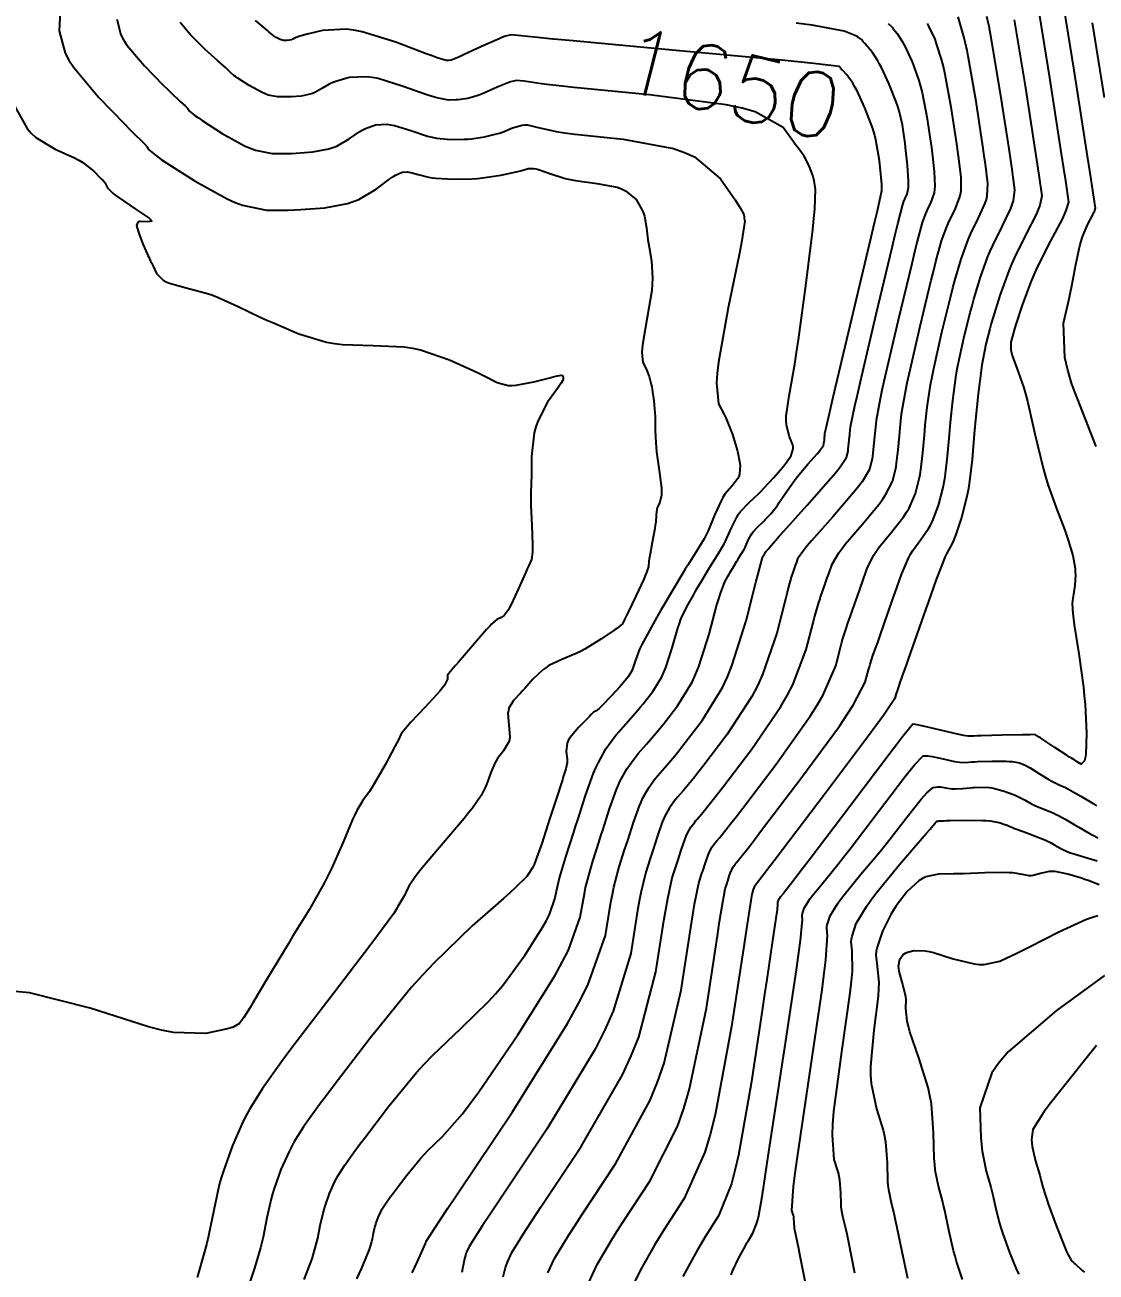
# Model space of a CAD drawing. Header units: metres. Extents: x 837475 to 838479, y 1189012 to 1191015.
# Drawn here: x 837556.7 to 837619.2, y 1189838.2 to 1189910.9 of the extents above; entities that cross this region are included whole.
import ezdxf

# ---------------------------------------------------------------- set-up
doc = ezdxf.new("R2010")
doc.units = ezdxf.units.M
doc.header["$LTSCALE"] = 0.3
doc.layers.add('COTAS 10', color=1, linetype='Continuous')
doc.layers.add('COTAS INT', color=252, linetype='Continuous')
doc.styles.get("Standard").update_dxf_attribs({"font": 'simplex.shx'})

msp = doc.modelspace()

# ---------------------------------------------------------------- linework, layer by layer
at = {"layer": 'COTAS 10'}
for points in [[(837576.07, 1189837.751), (837576.332, 1189838.335), (837576.815, 1189839.478), (837576.922, 1189839.857), (837576.948, 1189839.96), (837576.972, 1189840.062), (837577.046, 1189840.423), (837577.125, 1189840.778), (837577.152, 1189840.876), (837577.182, 1189840.975), (837577.309, 1189841.331), (837577.46, 1189841.671), (837577.505, 1189841.759), (837577.551, 1189841.845), (837577.73, 1189842.133), (837578.036, 1189842.553), (837578.162, 1189842.723), (837578.308, 1189842.915), (837578.984, 1189843.8), (837579.784, 1189844.772), (837580.008, 1189845.019), (837580.232, 1189845.256), (837581.046, 1189846.033), (837582.221, 1189847.379), (837582.672, 1189847.976), (837583.178, 1189848.669), (837585.457, 1189851.981), (837587.617, 1189855.434), (837588.048, 1189856.216), (837588.406, 1189856.922), (837589.094, 1189858.846), (837589.337, 1189860.218), (837589.414, 1189860.576), (837589.495, 1189860.926), (837589.825, 1189862.11), (837590.194, 1189863.262), (837590.299, 1189863.59), (837590.407, 1189863.923), (837590.807, 1189865.161), (837591.214, 1189866.293), (837591.325, 1189866.558), (837591.435, 1189866.803), (837591.828, 1189867.516), (837592.238, 1189868.084), (837592.358, 1189868.238), (837592.482, 1189868.391), (837592.955, 1189868.929), (837593.534, 1189869.594), (837593.725, 1189869.826), (837593.928, 1189870.08), (837594.772, 1189871.169), (837595.621, 1189872.556), (837595.827, 1189872.997), (837596.021, 1189873.463), (837596.619, 1189875.351), (837597.073, 1189877.065), (837597.176, 1189877.422), (837597.27, 1189877.728), (837597.526, 1189878.404), (837597.721, 1189878.747), (837597.775, 1189878.842), (837597.83, 1189878.937), (837598.031, 1189879.28), (837598.228, 1189879.608), (837598.28, 1189879.693), (837598.332, 1189879.775), (837598.511, 1189880.053), (837598.675, 1189880.331), (837598.717, 1189880.414), (837598.759, 1189880.499), (837598.897, 1189880.826), (837599.06, 1189881.154), (837599.117, 1189881.24), (837599.179, 1189881.323), (837599.446, 1189881.605), (837599.745, 1189881.886), (837599.828, 1189881.969), (837599.911, 1189882.054), (837600.209, 1189882.379), (837600.521, 1189882.767), (837600.613, 1189882.892), (837600.706, 1189883.025), (837601.061, 1189883.567), (837601.488, 1189884.187), (837601.626, 1189884.368), (837601.774, 1189884.554), (837602.381, 1189885.262), (837602.923, 1189885.877), (837603.03, 1189886.004), (837603.117, 1189886.112), (837603.276, 1189886.348), (837603.307, 1189886.469), (837603.314, 1189886.504), (837603.32, 1189886.54), (837603.336, 1189886.678), (837603.349, 1189886.822), (837603.352, 1189886.862), (837603.356, 1189886.902), (837603.371, 1189887.048), (837603.635, 1189888.223), (837603.796, 1189888.912), (837603.994, 1189889.758), (837606.066, 1189898.5), (837606.265, 1189899.349), (837606.427, 1189900.041), (837606.696, 1189901.231), (837606.687, 1189901.601), (837606.673, 1189901.775), (837606.655, 1189901.98), (837606.549, 1189902.98), (837606.336, 1189904.183), (837606.251, 1189904.516), (837606.153, 1189904.848), (837605.93, 1189905.444), (837605.703, 1189906.048), (837605.22, 1189907.073), (837605.102, 1189907.295), (837604.991, 1189907.49), (837604.645, 1189907.973), (837604.394, 1189908.234), (837604.342, 1189908.29), (837604.298, 1189908.338), (837604.201, 1189908.451), (837602.712, 1189908.636), (837601.79, 1189908.729), (837600.646, 1189908.841), (837594.673, 1189909.396), (837588.689, 1189909.946), (837587.538, 1189910.055), (837587.5, 1189910.059), (837586.607, 1189910.145), (837585.072, 1189910.311), (837584.742, 1189910.23), (837584.571, 1189910.164), (837584.365, 1189910.079), (837583.332, 1189909.613), (837582.296, 1189909.135), (837582.089, 1189909.042), (837581.916, 1189908.966), (837581.577, 1189908.832), (837581.46, 1189908.815), (837581.427, 1189908.811), (837581.394, 1189908.809), (837581.271, 1189908.807), (837580.747, 1189908.971), (837580.461, 1189909.074), (837580.113, 1189909.202), (837578.348, 1189909.871), (837576.374, 1189910.482), (837575.896, 1189910.574), (837575.447, 1189910.633), (837574.071, 1189910.564), (837573.101, 1189910.318), (837572.907, 1189910.265), (837572.747, 1189910.218), (837572.439, 1189910.103), (837572.335, 1189910.042), (837572.303, 1189910.029), (837572.269, 1189910.018), (837572.134, 1189909.992), (837571.993, 1189909.981), (837571.955, 1189909.98), (837571.917, 1189909.978), (837571.788, 1189909.979), (837571.646, 1189910.007), (837571.601, 1189910.024), (837571.554, 1189910.044), (837571.364, 1189910.149), (837571.196, 1189910.257), (837571.163, 1189910.28), (837571.136, 1189910.298), (837571.088, 1189910.339), (837570.941, 1189910.473), (837570.852, 1189910.551), (837570.741, 1189910.646), (837570.167, 1189911.139)], [(837589.575, 1189837.497), (837590.092, 1189838.593), (837590.923, 1189840.009), (837591.238, 1189840.512), (837591.588, 1189841.063), (837593.157, 1189843.453), (837594.762, 1189846.644), (837595.135, 1189847.7), (837595.477, 1189848.83), (837596.455, 1189853.534), (837597.097, 1189857.761), (837597.227, 1189858.591), (837597.336, 1189859.273), (837597.557, 1189860.507), (837597.645, 1189860.783), (837597.671, 1189860.862), (837597.696, 1189860.942), (837597.793, 1189861.239), (837597.89, 1189861.511), (837597.917, 1189861.575), (837597.943, 1189861.634), (837598.038, 1189861.805), (837598.136, 1189861.941), (837598.165, 1189861.978), (837598.195, 1189862.015), (837598.308, 1189862.144), (837598.941, 1189862.955), (837599.298, 1189863.421), (837599.734, 1189863.992), (837601.964, 1189866.929), (837604.209, 1189869.993), (837604.655, 1189870.645), (837605.024, 1189871.212), (837605.72, 1189872.551), (837605.909, 1189873.265), (837605.959, 1189873.439), (837606.008, 1189873.602), (837606.172, 1189874.105), (837606.373, 1189874.672), (837606.445, 1189874.876), (837606.523, 1189875.1), (837606.864, 1189876.079), (837607.249, 1189877.177), (837607.355, 1189877.477), (837607.461, 1189877.774), (837607.841, 1189878.833), (837608.243, 1189879.781), (837608.363, 1189880.009), (837608.486, 1189880.222), (837608.959, 1189880.868), (837609.418, 1189881.506), (837609.533, 1189881.713), (837609.641, 1189881.935), (837609.988, 1189882.847), (837610.258, 1189883.899), (837610.319, 1189884.208), (837610.373, 1189884.524), (837610.516, 1189885.731), (837610.625, 1189886.993), (837610.691, 1189887.697), (837610.821, 1189888.975), (837611.003, 1189890.313), (837611.07, 1189890.703), (837611.144, 1189891.102), (837611.47, 1189892.612), (837611.845, 1189894.11), (837611.951, 1189894.501), (837612.056, 1189894.881), (837612.442, 1189896.167), (837612.875, 1189897.368), (837613.011, 1189897.694), (837613.154, 1189898.018), (837613.725, 1189899.165), (837614.21, 1189900.174), (837614.298, 1189900.411), (837614.366, 1189900.63), (837614.446, 1189901.266), (837614.287, 1189902.441), (837614.204, 1189902.999), (837614.105, 1189903.657), (837613.609, 1189906.876), (837613.066, 1189910.121), (837612.938, 1189910.796), (837612.819, 1189911.374)], [(837605.119, 1189838.092), (837604.738, 1189839.968), (837604.657, 1189840.355), (837604.586, 1189840.685), (837604.417, 1189841.397), (837604.336, 1189841.814), (837604.321, 1189841.957), (837604.308, 1189842.112), (837604.291, 1189842.773), (837604.234, 1189843.519), (837604.198, 1189843.728), (837604.153, 1189843.939), (837603.915, 1189844.709), (837603.802, 1189846.147), (837603.835, 1189846.778), (837603.896, 1189847.511), (837604.352, 1189851.001), (837604.835, 1189854.428), (837604.913, 1189855.121), (837604.968, 1189855.704), (837604.966, 1189856.883), (837604.906, 1189857.405), (837604.923, 1189857.572), (837604.956, 1189857.75), (837605.2, 1189858.473), (837605.795, 1189859.479), (837606.049, 1189859.836), (837606.342, 1189860.226), (837607.722, 1189861.913), (837609.041, 1189863.453), (837609.294, 1189863.749), (837609.5, 1189863.989), (837609.838, 1189864.388), (837609.863, 1189864.414), (837609.87, 1189864.42), (837609.877, 1189864.425), (837609.905, 1189864.438), (837609.942, 1189864.447), (837609.955, 1189864.449), (837609.97, 1189864.452), (837610.035, 1189864.463), (837610.315, 1189864.475), (837610.466, 1189864.479), (837610.648, 1189864.484), (837611.57, 1189864.502), (837612.557, 1189864.492), (837612.78, 1189864.479), (837612.982, 1189864.462), (837613.529, 1189864.362), (837613.865, 1189864.252), (837613.933, 1189864.228), (837613.991, 1189864.207), (837614.11, 1189864.155), (837614.313, 1189864.069), (837614.424, 1189864.027), (837614.558, 1189863.976), (837615.238, 1189863.724), (837615.949, 1189863.454), (837616.102, 1189863.392), (837616.235, 1189863.336), (837616.561, 1189863.178), (837616.776, 1189863.049), (837616.84, 1189863.011), (837616.907, 1189862.973), (837617.162, 1189862.825), (837617.533, 1189862.657), (837617.673, 1189862.606), (837617.829, 1189862.553), (837618.523, 1189862.343), (837619.243, 1189862.131)]]:
    msp.add_lwpolyline(points, dxfattribs=at)
at = {"layer": 'COTAS INT'}
for points in [[(837619.187, 1189886.299), (837617.768, 1189889.934), (837617.528, 1189890.755), (837617.356, 1189891.494), (837617.286, 1189893.495), (837617.619, 1189894.916), (837617.699, 1189895.29), (837617.775, 1189895.657), (837618.005, 1189896.911), (837618.233, 1189898.003), (837618.307, 1189898.267), (837618.385, 1189898.515), (837618.707, 1189899.269), (837618.988, 1189899.804), (837619.041, 1189899.913), (837619.084, 1189900.004), (837619.146, 1189900.195), (837618.95, 1189901.477), (837618.829, 1189902.257), (837618.679, 1189903.222), (837617.897, 1189908.241), (837617.09, 1189913.304)], [(837615.748, 1189912.243), (837616.467, 1189907.786), (837617.154, 1189903.367), (837617.287, 1189902.504), (837617.396, 1189901.798), (837617.579, 1189900.552), (837617.428, 1189900.061), (837617.325, 1189899.831), (837617.196, 1189899.56), (837616.506, 1189898.243), (837615.73, 1189896.712), (837615.545, 1189896.306), (837615.374, 1189895.908), (837614.867, 1189894.538), (837614.51, 1189893.406), (837614.434, 1189893.158), (837614.368, 1189892.939), (837614.213, 1189892.385), (837614.212, 1189891.927), (837614.243, 1189891.768), (837614.288, 1189891.595), (837614.567, 1189890.857), (837614.953, 1189889.767), (837615.066, 1189889.372), (837615.181, 1189888.937), (837615.62, 1189887.032), (837616.091, 1189885.036), (837616.228, 1189884.544), (837616.367, 1189884.078), (837616.89, 1189882.614), (837617.361, 1189881.417), (837617.467, 1189881.119), (837617.563, 1189880.835), (837617.821, 1189879.933), (837617.955, 1189879.174), (837617.972, 1189878.981), (837617.981, 1189878.795), (837617.942, 1189878.185), (837617.86, 1189877.682), (837617.841, 1189877.564), (837617.825, 1189877.455), (837617.781, 1189877.136), (837617.821, 1189876.529), (837617.857, 1189876.237), (837617.905, 1189875.892), (837618.169, 1189874.202), (837618.443, 1189872.255), (837618.497, 1189871.747), (837618.541, 1189871.254), (837618.62, 1189869.587), (837618.582, 1189868.351), (837618.552, 1189868.129), (837618.513, 1189867.959), (837618.304, 1189867.779), (837618.087, 1189867.909), (837618.043, 1189867.935), (837618.007, 1189867.956), (837617.935, 1189867.995), (837617.742, 1189868.115), (837617.63, 1189868.188), (837617.492, 1189868.278), (837616.782, 1189868.744), (837616.071, 1189869.21), (837615.933, 1189869.3), (837615.821, 1189869.372), (837615.629, 1189869.492), (837615.315, 1189869.491), (837615.127, 1189869.488), (837614.895, 1189869.483), (837613.688, 1189869.455), (837612.478, 1189869.423), (837612.243, 1189869.417), (837612.051, 1189869.411), (837611.72, 1189869.399), (837611.444, 1189869.451), (837611.287, 1189869.486), (837611.095, 1189869.53), (837610.11, 1189869.761), (837609.123, 1189869.99), (837608.931, 1189870.032), (837608.772, 1189870.065), (837608.49, 1189870.108), (837607.893, 1189869.363), (837607.535, 1189868.899), (837607.095, 1189868.323), (837604.812, 1189865.311), (837602.501, 1189862.256), (837602.042, 1189861.653), (837601.663, 1189861.156), (837600.948, 1189860.235), (837600.779, 1189860.028), (837600.743, 1189859.98), (837600.712, 1189859.936), (837600.639, 1189859.812), (837600.609, 1189859.724), (837600.605, 1189859.702), (837600.602, 1189859.681), (837600.61, 1189859.617), (837600.577, 1189859.256), (837600.549, 1189859.048), (837600.513, 1189858.793), (837600.317, 1189857.484), (837599.973, 1189855.223), (837599.844, 1189854.368), (837599.701, 1189853.414), (837599.06, 1189849.142), (837598.322, 1189844.967), (837598.116, 1189844.074), (837597.911, 1189843.295), (837597.165, 1189841.431), (837596.389, 1189840.207), (837596.165, 1189839.832), (837595.936, 1189839.441), (837595.076, 1189837.898)], [(837558.79, 1189912.07), (837558.699, 1189910.538), (837559.053, 1189909.235), (837559.277, 1189908.825), (837559.556, 1189908.393), (837561.016, 1189906.654), (837562.512, 1189905.113), (837562.813, 1189904.805), (837563.065, 1189904.549), (837563.568, 1189904.055), (837563.734, 1189903.894), (837563.774, 1189903.847), (837563.811, 1189903.8), (837563.923, 1189903.623), (837564.396, 1189903.226), (837564.661, 1189903.041), (837564.983, 1189902.823), (837566.631, 1189901.762), (837568.502, 1189900.73), (837568.966, 1189900.529), (837569.406, 1189900.366), (837570.797, 1189900.085), (837572.072, 1189900.081), (837572.437, 1189900.093), (837572.809, 1189900.11), (837574.197, 1189900.218), (837575.524, 1189900.472), (837575.857, 1189900.582), (837576.175, 1189900.709), (837577.198, 1189901.31), (837577.993, 1189901.896), (837578.167, 1189902.013), (837578.321, 1189902.11), (837578.709, 1189902.3), (837579.009, 1189902.315), (837579.106, 1189902.302), (837579.211, 1189902.282), (837579.64, 1189902.149), (837580.241, 1189901.999), (837580.453, 1189901.969), (837580.684, 1189901.943), (837581.686, 1189901.889), (837582.801, 1189901.91), (837583.104, 1189901.932), (837583.404, 1189901.96), (837584.469, 1189902.12), (837585.351, 1189902.304), (837585.537, 1189902.347), (837585.698, 1189902.387), (837586.066, 1189902.503), (837586.382, 1189902.515), (837586.51, 1189902.49), (837586.656, 1189902.452), (837587.326, 1189902.209), (837588.223, 1189901.923), (837588.512, 1189901.858), (837588.818, 1189901.799), (837590.066, 1189901.636), (837591.246, 1189901.418), (837591.507, 1189901.324), (837591.741, 1189901.215), (837592.351, 1189900.703), (837592.706, 1189900.081), (837592.779, 1189899.904), (837592.84, 1189899.724), (837592.97, 1189899.054), (837593.049, 1189898.341), (837593.079, 1189898.134), (837593.111, 1189897.923), (837593.257, 1189897.124), (837593.32, 1189896.113), (837593.301, 1189895.768), (837593.265, 1189895.395), (837593.004, 1189893.811), (837592.741, 1189892.337), (837592.704, 1189892.032), (837592.684, 1189891.772), (837592.739, 1189891.209), (837592.893, 1189890.916), (837592.934, 1189890.827), (837592.975, 1189890.735), (837593.115, 1189890.372), (837593.24, 1189889.921), (837593.271, 1189889.773), (837593.3, 1189889.614), (837593.39, 1189888.96), (837593.451, 1189888.258), (837593.461, 1189888.07), (837593.468, 1189887.886), (837593.471, 1189887.243), (837593.497, 1189886.502), (837593.519, 1189886.256), (837593.547, 1189885.992), (837593.703, 1189884.89), (837593.83, 1189883.865), (837593.84, 1189883.65), (837593.839, 1189883.464), (837593.747, 1189883.041), (837593.615, 1189882.791), (837593.59, 1189882.715), (837593.569, 1189882.635), (837593.535, 1189882.321), (837593.497, 1189881.868), (837593.474, 1189881.701), (837593.445, 1189881.516), (837593.296, 1189880.696), (837593.149, 1189879.911), (837593.122, 1189879.748), (837593.1, 1189879.609), (837593.07, 1189879.302), (837592.964, 1189878.944), (837592.894, 1189878.772), (837592.806, 1189878.569), (837592.343, 1189877.574), (837591.872, 1189876.596), (837591.779, 1189876.403), (837591.703, 1189876.244), (837591.566, 1189875.954), (837591.353, 1189875.774), (837591.229, 1189875.685), (837591.077, 1189875.579), (837590.293, 1189875.054), (837589.357, 1189874.485), (837589.109, 1189874.351), (837588.865, 1189874.228), (837588.025, 1189873.868), (837587.273, 1189873.516), (837587.086, 1189873.398), (837586.908, 1189873.27), (837586.34, 1189872.732), (837585.857, 1189872.178), (837585.732, 1189872.041), (837585.612, 1189871.91), (837585.211, 1189871.493), (837584.942, 1189871.045), (837584.904, 1189870.894), (837584.883, 1189870.732), (837584.939, 1189870.051), (837584.989, 1189869.362), (837584.964, 1189869.194), (837584.922, 1189869.036), (837584.63, 1189868.551), (837584.272, 1189868.102), (837584.188, 1189867.968), (837584.11, 1189867.829), (837583.887, 1189867.289), (837583.69, 1189866.736), (837583.629, 1189866.588), (837583.566, 1189866.442), (837583.315, 1189865.936), (837582.812, 1189865.211), (837582.59, 1189864.928), (837582.332, 1189864.609), (837581.103, 1189863.158), (837579.902, 1189861.744), (837579.663, 1189861.449), (837579.465, 1189861.195), (837579.083, 1189860.624), (837578.953, 1189860.325), (837578.912, 1189860.242), (837578.87, 1189860.16), (837578.699, 1189859.862), (837578.514, 1189859.559), (837578.463, 1189859.474), (837578.411, 1189859.388), (837578.22, 1189859.071), (837577.573, 1189858.172), (837577.234, 1189857.719), (837576.824, 1189857.178), (837574.763, 1189854.485), (837572.588, 1189851.633), (837572.107, 1189850.992), (837571.677, 1189850.415), (837570.56, 1189848.867), (837569.819, 1189847.669), (837569.626, 1189847.313), (837569.44, 1189846.946), (837568.811, 1189845.533), (837568.284, 1189844.052), (837568.16, 1189843.643), (837568.047, 1189843.234), (837567.719, 1189841.758), (837567.411, 1189840.259), (837567.311, 1189839.835), (837567.203, 1189839.407), (837566.757, 1189837.829)], [(837562.064, 1189911.208), (837562.312, 1189910.295), (837562.468, 1189910.008), (837562.663, 1189909.705), (837563.686, 1189908.488), (837564.778, 1189907.37), (837565.018, 1189907.13), (837565.23, 1189906.921), (837565.768, 1189906.417), (837566.069, 1189906.145), (837566.133, 1189906.082), (837566.187, 1189906.024), (837566.311, 1189905.861), (837566.643, 1189905.584), (837566.828, 1189905.454), (837567.054, 1189905.301), (837568.208, 1189904.558), (837569.519, 1189903.835), (837569.844, 1189903.694), (837570.152, 1189903.58), (837571.128, 1189903.383), (837572.02, 1189903.38), (837572.277, 1189903.388), (837572.537, 1189903.4), (837573.509, 1189903.476), (837574.439, 1189903.654), (837574.672, 1189903.731), (837574.895, 1189903.82), (837575.612, 1189904.241), (837576.244, 1189904.67), (837576.414, 1189904.763), (837576.581, 1189904.846), (837577.163, 1189905.055), (837577.821, 1189905.088), (837578.036, 1189905.06), (837578.265, 1189905.016), (837579.209, 1189904.723), (837580.198, 1189904.4), (837580.455, 1189904.337), (837580.705, 1189904.286), (837581.548, 1189904.195), (837582.332, 1189904.21), (837582.545, 1189904.225), (837582.756, 1189904.245), (837583.505, 1189904.358), (837584.206, 1189904.524), (837584.388, 1189904.578), (837584.564, 1189904.636), (837585.155, 1189904.873), (837585.71, 1189905.037), (837585.864, 1189905.048), (837586.018, 1189905.045), (837586.575, 1189904.91), (837587.684, 1189904.664), (837588.187, 1189904.591), (837588.775, 1189904.515), (837591.602, 1189904.223), (837594.528, 1189903.681), (837595.177, 1189903.448), (837595.757, 1189903.179), (837597.272, 1189901.908), (837598.126, 1189900.672), (837598.29, 1189900.424), (837598.423, 1189900.218), (837598.639, 1189899.817), (837598.655, 1189899.679), (837598.66, 1189899.639), (837598.667, 1189899.598), (837598.695, 1189899.443), (837598.567, 1189898.571), (837598.475, 1189898.077), (837598.359, 1189897.474), (837597.733, 1189894.387), (837597.168, 1189891.218), (837597.089, 1189890.563), (837597.044, 1189890.005), (837597.164, 1189888.794), (837597.495, 1189888.165), (837597.583, 1189887.974), (837597.67, 1189887.775), (837597.972, 1189886.995), (837598.22, 1189886.218), (837598.272, 1189886.021), (837598.318, 1189885.832), (837598.425, 1189885.217), (837598.39, 1189884.688), (837598.346, 1189884.554), (837598.287, 1189884.425), (837597.951, 1189884.004), (837597.532, 1189883.507), (837597.421, 1189883.33), (837597.312, 1189883.137), (837596.937, 1189882.294), (837596.552, 1189881.385), (837596.437, 1189881.149), (837596.319, 1189880.92), (837595.863, 1189880.148), (837595.366, 1189879.376), (837595.223, 1189879.147), (837595.078, 1189878.91), (837594.531, 1189878.001), (837593.973, 1189877.047), (837593.82, 1189876.783), (837593.669, 1189876.52), (837593.128, 1189875.567), (837592.675, 1189874.714), (837592.579, 1189874.513), (837592.495, 1189874.327), (837592.3, 1189873.78), (837592.169, 1189873.367), (837592.126, 1189873.265), (837592.081, 1189873.168), (837591.895, 1189872.865), (837591.617, 1189872.526), (837591.513, 1189872.407), (837591.398, 1189872.278), (837590.886, 1189871.72), (837590.395, 1189871.207), (837590.294, 1189871.107), (837590.208, 1189871.024), (837590.02, 1189870.875), (837589.942, 1189870.843), (837589.925, 1189870.834), (837589.911, 1189870.826), (837589.873, 1189870.797), (837589.724, 1189870.645), (837589.639, 1189870.559), (837589.534, 1189870.454), (837588.997, 1189869.918), (837588.483, 1189869.299), (837588.393, 1189869.142), (837588.326, 1189868.992), (837588.273, 1189868.502), (837588.329, 1189868.075), (837588.33, 1189867.964), (837588.326, 1189867.856), (837588.258, 1189867.496), (837588.111, 1189867.036), (837588.056, 1189866.866), (837587.995, 1189866.677), (837587.725, 1189865.842), (837587.403, 1189864.847), (837587.309, 1189864.556), (837587.214, 1189864.26), (837586.856, 1189863.138), (837586.497, 1189862.136), (837586.402, 1189861.915), (837586.309, 1189861.718), (837585.987, 1189861.214), (837585.309, 1189860.563), (837584.991, 1189860.275), (837584.617, 1189859.939), (837582.796, 1189858.338), (837580.551, 1189856.175), (837579.91, 1189855.486), (837579.261, 1189854.758), (837576.845, 1189851.801), (837574.745, 1189849.052), (837574.294, 1189848.455), (837573.9, 1189847.929), (837572.95, 1189846.622), (837572.396, 1189845.728), (837572.253, 1189845.462), (837572.113, 1189845.188), (837571.644, 1189844.132), (837571.25, 1189843.026), (837571.158, 1189842.721), (837571.073, 1189842.415), (837570.828, 1189841.313), (837570.598, 1189840.193), (837570.523, 1189839.877), (837570.443, 1189839.557), (837570.109, 1189838.379), (837569.665, 1189837.094)], [(837572.998, 1189837.714), (837573.462, 1189838.928), (837573.682, 1189839.707), (837573.736, 1189839.918), (837573.785, 1189840.128), (837573.937, 1189840.868), (837574.099, 1189841.596), (837574.155, 1189841.798), (837574.216, 1189842.001), (837574.477, 1189842.732), (837574.787, 1189843.429), (837574.879, 1189843.61), (837574.974, 1189843.786), (837575.34, 1189844.377), (837575.968, 1189845.241), (837576.228, 1189845.589), (837576.526, 1189845.984), (837577.915, 1189847.8), (837579.557, 1189849.795), (837580.016, 1189850.302), (837580.475, 1189850.789), (837582.148, 1189852.383), (837583.746, 1189853.929), (837584.159, 1189854.385), (837584.558, 1189854.853), (837585.894, 1189856.647), (837586.921, 1189858.287), (837587.125, 1189858.659), (837587.295, 1189858.995), (837587.622, 1189859.909), (837587.785, 1189860.709), (837587.851, 1189860.973), (837587.927, 1189861.256), (837588.279, 1189862.431), (837588.703, 1189863.757), (837588.825, 1189864.136), (837588.949, 1189864.52), (837589.41, 1189865.946), (837589.879, 1189867.249), (837590.007, 1189867.555), (837590.134, 1189867.837), (837590.586, 1189868.658), (837591.058, 1189869.313), (837591.197, 1189869.49), (837591.339, 1189869.666), (837591.884, 1189870.286), (837592.453, 1189870.922), (837592.61, 1189871.107), (837592.767, 1189871.297), (837593.334, 1189872.017), (837593.851, 1189872.862), (837593.977, 1189873.131), (837594.095, 1189873.415), (837594.459, 1189874.565), (837594.784, 1189875.696), (837594.878, 1189875.967), (837594.972, 1189876.221), (837595.327, 1189876.986), (837595.695, 1189877.633), (837595.798, 1189877.813), (837595.902, 1189877.992), (837596.281, 1189878.64), (837596.653, 1189879.259), (837596.752, 1189879.42), (837596.849, 1189879.576), (837597.187, 1189880.101), (837597.497, 1189880.625), (837597.577, 1189880.781), (837597.655, 1189880.942), (837597.917, 1189881.56), (837598.225, 1189882.18), (837598.333, 1189882.342), (837598.45, 1189882.499), (837598.953, 1189883.032), (837599.519, 1189883.562), (837599.675, 1189883.719), (837599.831, 1189883.879), (837600.395, 1189884.493), (837600.892, 1189885.077), (837601.006, 1189885.22), (837601.109, 1189885.353), (837601.398, 1189885.765), (837601.518, 1189886.151), (837601.516, 1189886.268), (837601.497, 1189886.39), (837601.302, 1189886.868), (837601.118, 1189887.544), (837601.107, 1189887.79), (837601.113, 1189888.062), (837601.282, 1189889.26), (837601.606, 1189891.095), (837601.71, 1189891.77), (837601.821, 1189892.516), (837602.273, 1189895.813), (837602.658, 1189898.944), (837602.727, 1189899.587), (837602.779, 1189900.131), (837602.828, 1189901.287), (837602.736, 1189901.806), (837602.699, 1189901.95), (837602.657, 1189902.094), (837602.462, 1189902.612), (837602.254, 1189903.054), (837602.203, 1189903.15), (837602.155, 1189903.234), (837602.006, 1189903.443), (837601.961, 1189903.5), (837601.763, 1189903.747), (837601.655, 1189903.892), (837601.53, 1189904.063), (837600.935, 1189904.898), (837599.308, 1189905.803), (837598.533, 1189906.018), (837597.617, 1189906.218), (837593.137, 1189906.809), (837588.732, 1189907.231), (837587.863, 1189907.323), (837587.146, 1189907.404), (837586.847, 1189907.451), (837585.823, 1189907.61), (837585.38, 1189907.637), (837585.217, 1189907.606), (837585.037, 1189907.558), (837584.243, 1189907.243), (837583.43, 1189906.886), (837583.238, 1189906.81), (837583.061, 1189906.745), (837582.541, 1189906.595), (837582.108, 1189906.53), (837581.986, 1189906.518), (837581.863, 1189906.509), (837581.409, 1189906.501), (837580.726, 1189906.629), (837580.458, 1189906.706), (837580.156, 1189906.801), (837578.778, 1189907.297), (837577.32, 1189907.749), (837576.966, 1189907.817), (837576.634, 1189907.86), (837575.617, 1189907.809), (837574.841, 1189907.582), (837574.661, 1189907.514), (837574.496, 1189907.444), (837574.026, 1189907.172), (837573.615, 1189906.931), (837573.488, 1189906.88), (837573.354, 1189906.836), (837572.822, 1189906.734), (837572.265, 1189906.691), (837572.116, 1189906.684), (837571.969, 1189906.679), (837571.458, 1189906.681), (837570.899, 1189906.794), (837570.723, 1189906.859), (837570.537, 1189906.939), (837569.786, 1189907.354), (837569.125, 1189907.779), (837568.996, 1189907.867), (837568.889, 1189907.941), (837568.7, 1189908.1), (837568.564, 1189908.249), (837568.492, 1189908.316), (837568.405, 1189908.395), (837567.967, 1189908.778), (837567.394, 1189909.293), (837567.222, 1189909.456), (837567.045, 1189909.627), (837566.356, 1189910.322), (837565.771, 1189911.018)], [(837579.3, 1189838.109), (837579.608, 1189838.776), (837580.097, 1189839.852), (837580.099, 1189839.879), (837580.1, 1189839.885), (837580.101, 1189839.892), (837580.104, 1189839.911), (837580.108, 1189839.926), (837580.108, 1189839.93), (837580.109, 1189839.934), (837580.115, 1189839.962), (837580.117, 1189839.965), (837580.118, 1189839.969), (837580.125, 1189839.983), (837580.898, 1189841.143), (837581.384, 1189841.87), (837581.986, 1189842.773), (837585.142, 1189847.498), (837588.36, 1189852.647), (837589.002, 1189853.818), (837589.536, 1189854.878), (837590.567, 1189857.784), (837590.889, 1189859.727), (837590.976, 1189860.179), (837591.063, 1189860.595), (837591.372, 1189861.789), (837591.684, 1189862.766), (837591.774, 1189863.045), (837591.864, 1189863.327), (837592.204, 1189864.377), (837592.549, 1189865.336), (837592.643, 1189865.561), (837592.737, 1189865.769), (837593.07, 1189866.374), (837593.417, 1189866.856), (837593.52, 1189866.986), (837593.624, 1189867.115), (837594.026, 1189867.572), (837594.615, 1189868.266), (837594.839, 1189868.545), (837595.089, 1189868.862), (837596.21, 1189870.321), (837597.39, 1189872.25), (837597.678, 1189872.863), (837597.947, 1189873.511), (837598.779, 1189876.136), (837599.362, 1189878.435), (837599.475, 1189878.877), (837599.567, 1189879.234), (837599.725, 1189879.823), (837599.747, 1189879.861), (837599.753, 1189879.871), (837599.759, 1189879.882), (837599.781, 1189879.92), (837599.803, 1189879.956), (837599.809, 1189879.966), (837599.815, 1189879.975), (837599.835, 1189880.006), (837599.853, 1189880.037), (837599.857, 1189880.046), (837599.862, 1189880.055), (837599.877, 1189880.092), (837599.896, 1189880.128), (837599.902, 1189880.138), (837599.909, 1189880.147), (837599.938, 1189880.178), (837599.972, 1189880.21), (837599.99, 1189880.228), (837600.023, 1189880.264), (837600.058, 1189880.307), (837600.068, 1189880.321), (837600.118, 1189880.396), (837600.483, 1189880.817), (837600.699, 1189881.059), (837600.964, 1189881.355), (837602.336, 1189882.878), (837603.719, 1189884.445), (837603.99, 1189884.769), (837604.213, 1189885.046), (837604.618, 1189885.648), (837604.697, 1189885.955), (837604.715, 1189886.045), (837604.73, 1189886.137), (837604.772, 1189886.489), (837604.804, 1189886.856), (837604.813, 1189886.959), (837604.823, 1189887.061), (837604.861, 1189887.434), (837605.115, 1189888.67), (837605.262, 1189889.317), (837605.441, 1189890.096), (837606.362, 1189894.012), (837607.291, 1189897.901), (837607.474, 1189898.664), (837607.626, 1189899.29), (837607.91, 1189900.418), (837607.996, 1189900.655), (837608.022, 1189900.719), (837608.05, 1189900.783), (837608.163, 1189901.008), (837608.239, 1189901.402), (837608.244, 1189901.572), (837608.243, 1189901.768), (837608.179, 1189902.695), (837608.07, 1189903.726), (837608.039, 1189903.987), (837608.007, 1189904.238), (837607.892, 1189905.057), (837607.701, 1189905.877), (837607.623, 1189906.129), (837607.533, 1189906.392), (837607.114, 1189907.431), (837606.665, 1189908.389), (837606.557, 1189908.6), (837606.455, 1189908.788), (837606.143, 1189909.272), (837605.912, 1189909.554), (837605.861, 1189909.614), (837605.816, 1189909.666), (837605.698, 1189909.792), (837605.619, 1189909.875), (837605.597, 1189909.901), (837605.576, 1189909.927), (837605.5, 1189910.033), (837605.301, 1189910.176), (837605.202, 1189910.226), (837605.083, 1189910.281), (837604.495, 1189910.517), (837602.618, 1189910.863), (837601.687, 1189910.986)], [(837607.062, 1189910.967), (837607.244, 1189910.782), (837607.3, 1189910.721), (837607.357, 1189910.656), (837607.583, 1189910.386), (837607.862, 1189909.953), (837607.954, 1189909.784), (837608.051, 1189909.595), (837608.453, 1189908.737), (837608.854, 1189907.638), (837608.952, 1189907.296), (837609.043, 1189906.938), (837609.321, 1189905.512), (837609.532, 1189904.093), (837609.58, 1189903.74), (837609.624, 1189903.405), (837609.746, 1189902.338), (837609.774, 1189901.484), (837609.758, 1189901.282), (837609.732, 1189901.095), (837609.553, 1189900.547), (837609.326, 1189900.091), (837609.27, 1189899.963), (837609.216, 1189899.833), (837609.043, 1189899.356), (837608.734, 1189898.188), (837608.593, 1189897.623), (837608.429, 1189896.953), (837607.639, 1189893.662), (837606.867, 1189890.348), (837606.714, 1189889.663), (837606.587, 1189889.081), (837606.351, 1189887.819), (837606.29, 1189887.22), (837606.275, 1189887.055), (837606.259, 1189886.891), (837606.208, 1189886.299), (837606.141, 1189885.734), (837606.116, 1189885.585), (837606.087, 1189885.441), (837605.961, 1189884.948), (837605.545, 1189884.24), (837605.335, 1189883.96), (837605.083, 1189883.643), (837603.827, 1189882.193), (837602.584, 1189880.79), (837602.339, 1189880.501), (837602.138, 1189880.257), (837601.771, 1189879.736), (837601.685, 1189879.497), (837601.637, 1189879.363), (837601.55, 1189879.115), (837601.473, 1189878.894), (837601.455, 1189878.843), (837601.439, 1189878.797), (837601.394, 1189878.669), (837601.244, 1189878.108), (837601.162, 1189877.79), (837601.062, 1189877.4), (837600.555, 1189875.402), (837599.732, 1189872.996), (837599.432, 1189872.349), (837599.101, 1189871.711), (837597.649, 1189869.473), (837596.25, 1189867.645), (837595.954, 1189867.264), (837595.697, 1189866.938), (837595.096, 1189866.215), (837594.767, 1189865.84), (837594.681, 1189865.734), (837594.597, 1189865.627), (837594.312, 1189865.231), (837594.039, 1189864.735), (837593.962, 1189864.565), (837593.884, 1189864.38), (837593.601, 1189863.593), (837593.322, 1189862.731), (837593.248, 1189862.499), (837593.174, 1189862.27), (837592.918, 1189861.469), (837592.631, 1189860.265), (837592.539, 1189859.782), (837592.441, 1189859.235), (837592.039, 1189856.721), (837591.021, 1189853.366), (837590.535, 1189852.288), (837589.96, 1189851.147), (837587.145, 1189846.486), (837584.387, 1189842.345), (837583.847, 1189841.53), (837583.405, 1189840.86), (837582.616, 1189839.635), (837582.482, 1189839.351), (837582.452, 1189839.273), (837582.425, 1189839.195), (837582.353, 1189838.915), (837582.296, 1189838.624), (837582.278, 1189838.539), (837582.259, 1189838.451), (837582.185, 1189838.121)], [(837584.595, 1189837.881), (837584.735, 1189838.428), (837584.788, 1189838.58), (837584.847, 1189838.733), (837585.108, 1189839.288), (837585.911, 1189840.576), (837586.311, 1189841.191), (837586.787, 1189841.918), (837589.149, 1189845.475), (837591.561, 1189849.646), (837592.068, 1189850.759), (837592.506, 1189851.854), (837593.511, 1189855.659), (837593.993, 1189858.744), (837594.101, 1189859.385), (837594.199, 1189859.934), (837594.464, 1189861.148), (837594.665, 1189861.775), (837594.722, 1189861.953), (837594.78, 1189862.135), (837594.998, 1189862.808), (837595.22, 1189863.424), (837595.28, 1189863.568), (837595.34, 1189863.701), (837595.554, 1189864.089), (837595.777, 1189864.398), (837595.842, 1189864.482), (837595.91, 1189864.565), (837596.167, 1189864.858), (837596.778, 1189865.61), (837597.069, 1189865.983), (837597.411, 1189866.427), (837599.087, 1189868.625), (837600.804, 1189871.138), (837601.173, 1189871.781), (837601.496, 1189872.402), (837602.277, 1189874.452), (837602.678, 1189876.022), (837602.761, 1189876.339), (837602.832, 1189876.606), (837602.986, 1189877.148), (837603.084, 1189877.422), (837603.119, 1189877.521), (837603.157, 1189877.629), (837603.321, 1189878.103), (837603.507, 1189878.634), (837603.559, 1189878.779), (837603.61, 1189878.923), (837603.794, 1189879.435), (837604.173, 1189880.098), (837604.347, 1189880.337), (837604.551, 1189880.6), (837605.538, 1189881.752), (837606.528, 1189882.93), (837606.734, 1189883.211), (837606.911, 1189883.472), (837607.303, 1189884.248), (837607.478, 1189884.927), (837607.517, 1189885.126), (837607.552, 1189885.33), (837607.644, 1189886.11), (837607.715, 1189886.925), (837607.757, 1189887.379), (837607.841, 1189888.204), (837608.059, 1189889.491), (837608.166, 1189890.01), (837608.292, 1189890.599), (837608.916, 1189893.312), (837609.568, 1189896.005), (837609.712, 1189896.582), (837609.841, 1189897.086), (837610.176, 1189898.293), (837610.436, 1189899.011), (837610.517, 1189899.207), (837610.602, 1189899.4), (837610.944, 1189900.087), (837611.225, 1189900.788), (837611.271, 1189900.992), (837611.305, 1189901.199), (837611.313, 1189901.981), (837611.178, 1189903.083), (837611.122, 1189903.493), (837611.056, 1189903.948), (837610.751, 1189905.966), (837610.384, 1189907.999), (837610.28, 1189908.463), (837610.176, 1189908.883), (837609.9, 1189909.718), (837609.791, 1189910.043), (837609.436, 1189910.801), (837609.35, 1189910.969)], [(837587.211, 1189838.115), (837587.6, 1189838.941), (837588.417, 1189840.292), (837588.774, 1189840.851), (837589.188, 1189841.49), (837591.153, 1189844.464), (837593.161, 1189848.145), (837593.601, 1189849.229), (837593.992, 1189850.342), (837594.983, 1189854.596), (837595.545, 1189858.253), (837595.664, 1189858.988), (837595.768, 1189859.604), (837596.01, 1189860.827), (837596.155, 1189861.279), (837596.196, 1189861.408), (837596.238, 1189861.538), (837596.396, 1189862.024), (837596.555, 1189862.467), (837596.599, 1189862.571), (837596.642, 1189862.667), (837596.796, 1189862.947), (837596.956, 1189863.17), (837597.052, 1189863.29), (837597.238, 1189863.501), (837597.86, 1189864.283), (837598.183, 1189864.702), (837598.573, 1189865.21), (837600.525, 1189867.777), (837602.507, 1189870.566), (837602.914, 1189871.213), (837603.26, 1189871.807), (837603.998, 1189873.501), (837604.294, 1189874.644), (837604.36, 1189874.889), (837604.42, 1189875.104), (837604.579, 1189875.626), (837604.729, 1189876.047), (837604.782, 1189876.198), (837604.84, 1189876.365), (837605.093, 1189877.091), (837605.378, 1189877.906), (837605.457, 1189878.128), (837605.535, 1189878.349), (837605.818, 1189879.134), (837606.208, 1189879.939), (837606.355, 1189880.173), (837606.518, 1189880.411), (837607.248, 1189881.31), (837607.973, 1189882.218), (837608.133, 1189882.462), (837608.276, 1189882.703), (837608.646, 1189883.548), (837608.868, 1189884.413), (837608.918, 1189884.667), (837608.962, 1189884.927), (837609.08, 1189885.921), (837609.17, 1189886.959), (837609.197, 1189887.248), (837609.224, 1189887.538), (837609.331, 1189888.589), (837609.531, 1189889.902), (837609.618, 1189890.357), (837609.718, 1189890.85), (837610.193, 1189892.962), (837610.707, 1189895.058), (837610.832, 1189895.541), (837610.949, 1189895.983), (837611.309, 1189897.23), (837611.656, 1189898.19), (837611.764, 1189898.45), (837611.878, 1189898.709), (837612.334, 1189899.626), (837612.717, 1189900.481), (837612.785, 1189900.702), (837612.835, 1189900.915), (837612.879, 1189901.624), (837612.733, 1189902.762), (837612.663, 1189903.246), (837612.581, 1189903.802), (837612.18, 1189906.421), (837611.725, 1189909.06), (837611.656, 1189909.4), (837611.609, 1189909.63), (837611.497, 1189910.129), (837611.13, 1189911.349)], [(837614.407, 1189911.182), (837615.038, 1189907.331), (837615.63, 1189903.512), (837615.746, 1189902.751), (837615.841, 1189902.119), (837616.013, 1189900.909), (837615.897, 1189900.345), (837615.812, 1189900.121), (837615.703, 1189899.867), (837615.115, 1189898.704), (837614.43, 1189897.327), (837614.258, 1189896.938), (837614.095, 1189896.546), (837613.575, 1189895.104), (837613.164, 1189893.778), (837613.07, 1189893.46), (837612.984, 1189893.162), (837612.747, 1189892.262), (837612.57, 1189891.353), (837612.522, 1189891.05), (837612.475, 1189890.724), (837612.311, 1189889.36), (837612.158, 1189887.856), (837612.119, 1189887.441), (837612.08, 1189887.028), (837611.952, 1189885.542), (837611.783, 1189884.121), (837611.72, 1189883.748), (837611.649, 1189883.385), (837611.331, 1189882.147), (837611.007, 1189881.166), (837610.932, 1189880.965), (837610.863, 1189880.793), (837610.669, 1189880.427), (837610.453, 1189880.033), (837610.37, 1189879.845), (837610.278, 1189879.622), (837609.865, 1189878.531), (837609.386, 1189877.2), (837609.253, 1189876.826), (837609.119, 1189876.449), (837608.636, 1189875.067), (837608.207, 1189873.836), (837608.108, 1189873.554), (837608.018, 1189873.297), (837607.765, 1189872.584), (837607.595, 1189872.1), (837607.558, 1189871.989), (837607.525, 1189871.887), (837607.441, 1189871.6), (837606.788, 1189870.618), (837606.395, 1189870.078), (837605.912, 1189869.421), (837603.402, 1189866.081), (837600.895, 1189862.775), (837600.413, 1189862.14), (837600.022, 1189861.627), (837599.379, 1189860.787), (837599.337, 1189860.74), (837599.326, 1189860.726), (837599.316, 1189860.713), (837599.28, 1189860.662), (837599.245, 1189860.6), (837599.235, 1189860.578), (837599.226, 1189860.555), (837599.19, 1189860.455), (837599.154, 1189860.346), (837599.145, 1189860.316), (837599.136, 1189860.287), (837599.103, 1189860.186), (837598.904, 1189858.943), (837598.789, 1189858.194), (837598.649, 1189857.27), (837597.927, 1189852.472), (837596.962, 1189847.318), (837596.668, 1189846.17), (837596.362, 1189845.143), (837595.161, 1189842.442), (837593.988, 1189840.635), (837593.701, 1189840.172), (837593.43, 1189839.725), (837592.584, 1189838.246), (837591.939, 1189836.879)], [(837619.676, 1189906.639), (837618.965, 1189911.007)], [(837556.116, 1189906.118), (837556.833, 1189904.848), (837557.079, 1189904.563), (837557.346, 1189904.308), (837558.48, 1189903.629), (837559.597, 1189903.136), (837559.852, 1189902.998), (837560.084, 1189902.86), (837560.729, 1189902.354), (837561.127, 1189901.942), (837561.204, 1189901.863), (837561.266, 1189901.799), (837561.368, 1189901.694), (837561.398, 1189901.643), (837561.414, 1189901.613), (837561.434, 1189901.576), (837561.535, 1189901.384), (837561.857, 1189901.053), (837562.017, 1189900.928), (837562.207, 1189900.788), (837563.147, 1189900.165), (837563.954, 1189899.61), (837564.059, 1189899.514), (837564.113, 1189899.442), (837563.883, 1189899.39), (837563.439, 1189899.426), (837563.358, 1189899.41), (837563.296, 1189899.383), (837563.225, 1189899.19), (837563.314, 1189898.856), (837563.353, 1189898.738), (837563.398, 1189898.611), (837563.614, 1189898.062), (837563.835, 1189897.54), (837563.884, 1189897.43), (837563.928, 1189897.334), (837564.041, 1189897.112), (837564.142, 1189896.925), (837564.177, 1189896.852), (837564.217, 1189896.769), (837564.387, 1189896.393), (837564.768, 1189895.998), (837564.94, 1189895.903), (837565.141, 1189895.815), (837566.109, 1189895.549), (837567.279, 1189895.246), (837567.607, 1189895.135), (837567.938, 1189895.012), (837569.148, 1189894.468), (837570.435, 1189893.845), (837570.814, 1189893.672), (837571.203, 1189893.5), (837572.69, 1189892.874), (837574.298, 1189892.388), (837574.763, 1189892.302), (837575.236, 1189892.238), (837577.02, 1189892.184), (837578.822, 1189892.109), (837579.307, 1189892.032), (837579.787, 1189891.93), (837581.472, 1189891.355), (837582.9, 1189890.705), (837583.218, 1189890.556), (837583.502, 1189890.419), (837584.25, 1189890.038), (837584.9, 1189889.861), (837585.123, 1189889.855), (837585.364, 1189889.866), (837586.389, 1189890.059), (837587.331, 1189890.309), (837587.519, 1189890.356), (837587.676, 1189890.394), (837587.982, 1189890.453), (837588.062, 1189890.431), (837588.077, 1189890.419), (837588.089, 1189890.403), (837588.107, 1189890.321), (837588.105, 1189890.238), (837588.105, 1189890.207), (837588.106, 1189890.177), (837587.967, 1189889.97), (837587.879, 1189889.844), (837587.769, 1189889.688), (837587.193, 1189888.876), (837586.615, 1189887.779), (837586.504, 1189887.443), (837586.413, 1189887.094), (837586.264, 1189885.715), (837586.25, 1189884.506), (837586.245, 1189884.263), (837586.239, 1189884.06), (837586.215, 1189883.657), (837586.207, 1189883.272), (837586.211, 1189883.08), (837586.219, 1189882.851), (837586.274, 1189881.714), (837586.315, 1189880.568), (837586.315, 1189880.332), (837586.31, 1189880.132), (837586.248, 1189879.705), (837586.077, 1189879.326), (837586.002, 1189879.157), (837585.915, 1189878.96), (837585.504, 1189878.016), (837585.077, 1189877.088), (837584.981, 1189876.901), (837584.894, 1189876.745), (837584.661, 1189876.433), (837584.495, 1189876.333), (837584.451, 1189876.309), (837584.408, 1189876.287), (837584.259, 1189876.224), (837583.949, 1189875.954), (837583.805, 1189875.802), (837583.634, 1189875.616), (837582.806, 1189874.668), (837581.989, 1189873.712), (837581.826, 1189873.522), (837581.69, 1189873.365), (837581.426, 1189873.068), (837581.363, 1189872.964), (837581.355, 1189872.929), (837581.35, 1189872.892), (837581.363, 1189872.735), (837581.186, 1189872.379), (837581.061, 1189872.216), (837580.904, 1189872.026), (837580.062, 1189871.105), (837579.205, 1189870.195), (837579.038, 1189870.011), (837578.901, 1189869.856), (837578.663, 1189869.54), (837578.493, 1189869.187), (837578.4, 1189869.009), (837578.287, 1189868.796), (837577.712, 1189867.734), (837577.086, 1189866.629), (837576.94, 1189866.388), (837576.807, 1189866.176), (837576.426, 1189865.644), (837576.064, 1189865.061), (837575.943, 1189864.817), (837575.812, 1189864.536), (837575.265, 1189863.224), (837574.591, 1189861.679), (837574.381, 1189861.252), (837574.16, 1189860.825), (837573.28, 1189859.285), (837572.325, 1189857.723), (837572.057, 1189857.282), (837571.788, 1189856.837), (837570.805, 1189855.201), (837569.998, 1189853.854), (837569.84, 1189853.591), (837569.71, 1189853.376), (837569.476, 1189853), (837569.409, 1189852.908), (837569.384, 1189852.873), (837569.356, 1189852.834), (837569.233, 1189852.656), (837568.846, 1189852.441), (837568.651, 1189852.378), (837568.419, 1189852.312), (837567.266, 1189852.063), (837565.379, 1189852.132), (837564.683, 1189852.267), (837563.913, 1189852.452), (837560.508, 1189853.541), (837556.981, 1189854.446), (837556.133, 1189854.514)], [(837597.897, 1189837.998), (837597.976, 1189838.208), (837598.342, 1189838.987), (837598.729, 1189839.689), (837598.822, 1189839.852), (837598.908, 1189840), (837599.168, 1189840.42), (837599.387, 1189840.966), (837599.448, 1189841.195), (837599.508, 1189841.457), (837599.724, 1189842.681), (837600.062, 1189844.91), (837600.199, 1189845.805), (837600.355, 1189846.821), (837601.073, 1189851.494), (837601.736, 1189855.921), (837601.856, 1189856.782), (837601.95, 1189857.485), (837602.062, 1189858.706), (837602.037, 1189858.923), (837602.044, 1189858.992), (837602.058, 1189859.066), (837602.159, 1189859.366), (837602.406, 1189859.784), (837602.512, 1189859.932), (837602.633, 1189860.094), (837603.206, 1189860.794), (837604.122, 1189861.921), (837604.46, 1189862.352), (837604.834, 1189862.834), (837606.487, 1189865.003), (837608.037, 1189867.026), (837608.346, 1189867.415), (837608.602, 1189867.731), (837609.091, 1189868.256), (837609.361, 1189868.255), (837609.479, 1189868.238), (837609.616, 1189868.216), (837610.266, 1189868.076), (837610.934, 1189867.934), (837611.083, 1189867.909), (837611.215, 1189867.891), (837611.559, 1189867.877), (837611.941, 1189867.905), (837612.097, 1189867.912), (837612.274, 1189867.919), (837613.095, 1189867.944), (837613.93, 1189867.944), (837614.116, 1189867.935), (837614.283, 1189867.923), (837614.723, 1189867.847), (837615.093, 1189867.69), (837615.215, 1189867.625), (837615.346, 1189867.552), (837615.891, 1189867.215), (837616.433, 1189866.875), (837616.561, 1189866.801), (837616.681, 1189866.735), (837617.036, 1189866.571), (837617.408, 1189866.403), (837617.537, 1189866.335), (837617.679, 1189866.258), (837618.289, 1189865.903), (837619.005, 1189865.475), (837619.214, 1189865.351)], [(837602.379, 1189836.841), (837601.93, 1189839.079), (837601.841, 1189839.517), (837601.768, 1189839.876), (837601.63, 1189840.516), (837601.6, 1189840.67), (837601.595, 1189840.722), (837601.59, 1189840.78), (837601.584, 1189841.023), (837601.563, 1189841.299), (837601.549, 1189841.376), (837601.533, 1189841.454), (837601.445, 1189841.738), (837601.537, 1189843.14), (837601.634, 1189843.923), (837601.762, 1189844.876), (837602.481, 1189849.743), (837603.199, 1189854.618), (837603.327, 1189855.576), (837603.423, 1189856.364), (837603.514, 1189857.795), (837603.471, 1189858.164), (837603.484, 1189858.282), (837603.507, 1189858.408), (837603.68, 1189858.919), (837604.1, 1189859.632), (837604.28, 1189859.884), (837604.487, 1189860.16), (837605.464, 1189861.354), (837606.581, 1189862.687), (837606.877, 1189863.051), (837607.167, 1189863.412), (837608.163, 1189864.695), (837608.98, 1189865.729), (837609.156, 1189865.932), (837609.311, 1189866.099), (837609.691, 1189866.403), (837609.949, 1189866.444), (837610.027, 1189866.445), (837610.108, 1189866.442), (837610.422, 1189866.392), (837610.774, 1189866.338), (837610.878, 1189866.332), (837610.986, 1189866.33), (837611.399, 1189866.355), (837611.831, 1189866.398), (837611.951, 1189866.407), (837612.07, 1189866.415), (837612.501, 1189866.434), (837612.965, 1189866.405), (837613.105, 1189866.383), (837613.25, 1189866.355), (837613.818, 1189866.203), (837614.365, 1189866.007), (837614.497, 1189865.951), (837614.621, 1189865.895), (837615.001, 1189865.685), (837615.373, 1189865.472), (837615.493, 1189865.414), (837615.62, 1189865.356), (837616.137, 1189865.147), (837616.678, 1189864.929), (837616.82, 1189864.864), (837616.957, 1189864.797), (837617.425, 1189864.54), (837617.898, 1189864.258), (837618.039, 1189864.175), (837618.184, 1189864.09), (837618.745, 1189863.764), (837619.294, 1189863.47)], [(837619.368, 1189860.738), (837618.719, 1189860.988), (837618.525, 1189861.055), (837618.324, 1189861.122), (837617.545, 1189861.356), (837616.799, 1189861.503), (837616.618, 1189861.514), (837616.449, 1189861.513), (837615.934, 1189861.405), (837615.506, 1189861.277), (837615.392, 1189861.264), (837615.28, 1189861.261), (837614.894, 1189861.33), (837614.329, 1189861.426), (837614.105, 1189861.439), (837613.852, 1189861.447), (837612.69, 1189861.428), (837611.454, 1189861.385), (837611.153, 1189861.377), (837610.87, 1189861.37), (837609.998, 1189861.363), (837609.256, 1189861.209), (837609.056, 1189861.111), (837608.858, 1189860.989), (837608.159, 1189860.347), (837607.522, 1189859.504), (837607.362, 1189859.256), (837607.21, 1189859.001), (837606.721, 1189858.026), (837606.406, 1189857.092), (837606.363, 1189856.863), (837606.34, 1189856.646), (837606.418, 1189855.972), (837606.512, 1189855.044), (837606.499, 1189854.667), (837606.47, 1189854.238), (837606.223, 1189852.259), (837606.031, 1189850.147), (837606.036, 1189849.634), (837606.066, 1189849.154), (837606.385, 1189847.68), (837606.773, 1189846.424), (837606.847, 1189846.081), (837606.906, 1189845.739), (837606.997, 1189844.522), (837607.027, 1189843.445), (837607.046, 1189843.192), (837607.071, 1189842.959), (837607.203, 1189842.279), (837607.404, 1189841.493), (837607.472, 1189841.192), (837607.546, 1189840.856), (837607.859, 1189839.343), (837608.194, 1189837.79)], [(837611.398, 1189837.724), (837611.045, 1189838.774), (837610.957, 1189839.082), (837610.872, 1189839.397), (837610.599, 1189840.594), (837610.354, 1189841.745), (837610.288, 1189842.03), (837610.222, 1189842.301), (837609.99, 1189843.161), (837609.807, 1189844.103), (837609.772, 1189844.427), (837609.745, 1189844.778), (837609.704, 1189846.272), (837609.578, 1189847.96), (837609.496, 1189848.433), (837609.393, 1189848.909), (837608.855, 1189850.651), (837608.33, 1189852.16), (837608.237, 1189852.49), (837608.165, 1189852.782), (837608.094, 1189853.517), (837608.105, 1189854.049), (837608.086, 1189854.213), (837608.057, 1189854.384), (837607.87, 1189855.061), (837607.696, 1189855.706), (837607.674, 1189855.857), (837607.665, 1189855.996), (837607.728, 1189856.397), (837607.939, 1189856.672), (837608.023, 1189856.732), (837608.117, 1189856.784), (837608.547, 1189856.913), (837609.206, 1189856.887), (837609.444, 1189856.842), (837609.706, 1189856.781), (837610.854, 1189856.424), (837612.065, 1189856.12), (837612.367, 1189856.093), (837612.654, 1189856.09), (837613.57, 1189856.285), (837614.598, 1189856.763), (837614.955, 1189856.939), (837615.344, 1189857.133), (837617.01, 1189857.991), (837618.623, 1189858.733), (837618.979, 1189858.854), (837619.295, 1189858.938)], [(837619.681, 1189855.451), (837616.866, 1189853.405), (837614.064, 1189851), (837613.528, 1189850.376), (837613.097, 1189849.771), (837612.41, 1189847.737), (837612.463, 1189846.006), (837612.498, 1189845.591), (837612.542, 1189845.205), (837612.776, 1189844.042), (837613.04, 1189843.11), (837613.104, 1189842.868), (837613.162, 1189842.633), (837613.339, 1189841.845), (837613.55, 1189841.003), (837613.631, 1189840.734), (837613.722, 1189840.45), (837614.131, 1189839.296), (837614.564, 1189838.243), (837614.671, 1189838.022)], [(837619.216, 1189851.356), (837616.97, 1189848.575), (837616.527, 1189848.002), (837616.163, 1189847.514), (837615.496, 1189846.461), (837615.424, 1189845.875), (837615.434, 1189845.681), (837615.458, 1189845.474), (837615.655, 1189844.613), (837615.893, 1189843.803), (837615.942, 1189843.628), (837615.985, 1189843.474), (837616.079, 1189843.096), (837616.228, 1189842.609), (837616.305, 1189842.386), (837616.398, 1189842.126), (837616.864, 1189840.867), (837617.345, 1189839.636), (837617.447, 1189839.392), (837617.536, 1189839.19), (837617.748, 1189838.812), (837617.87, 1189838.709), (837617.903, 1189838.68), (837617.935, 1189838.652), (837618.047, 1189838.55), (837618.273, 1189838.344), (837618.377, 1189838.25), (837618.5, 1189838.14)]]:
    msp.add_lwpolyline(points, dxfattribs=at)

# ---------------------------------------------------------------- texts
at = {"layer": 'COTAS 10', "insert": (837591.117, 1189907.194), "char_height": 3.799998, "attachment_point": 7, "rotation": 345.9456554}
msp.add_mtext('1650', dxfattribs=at)

doc.saveas('drawing.dxf')
